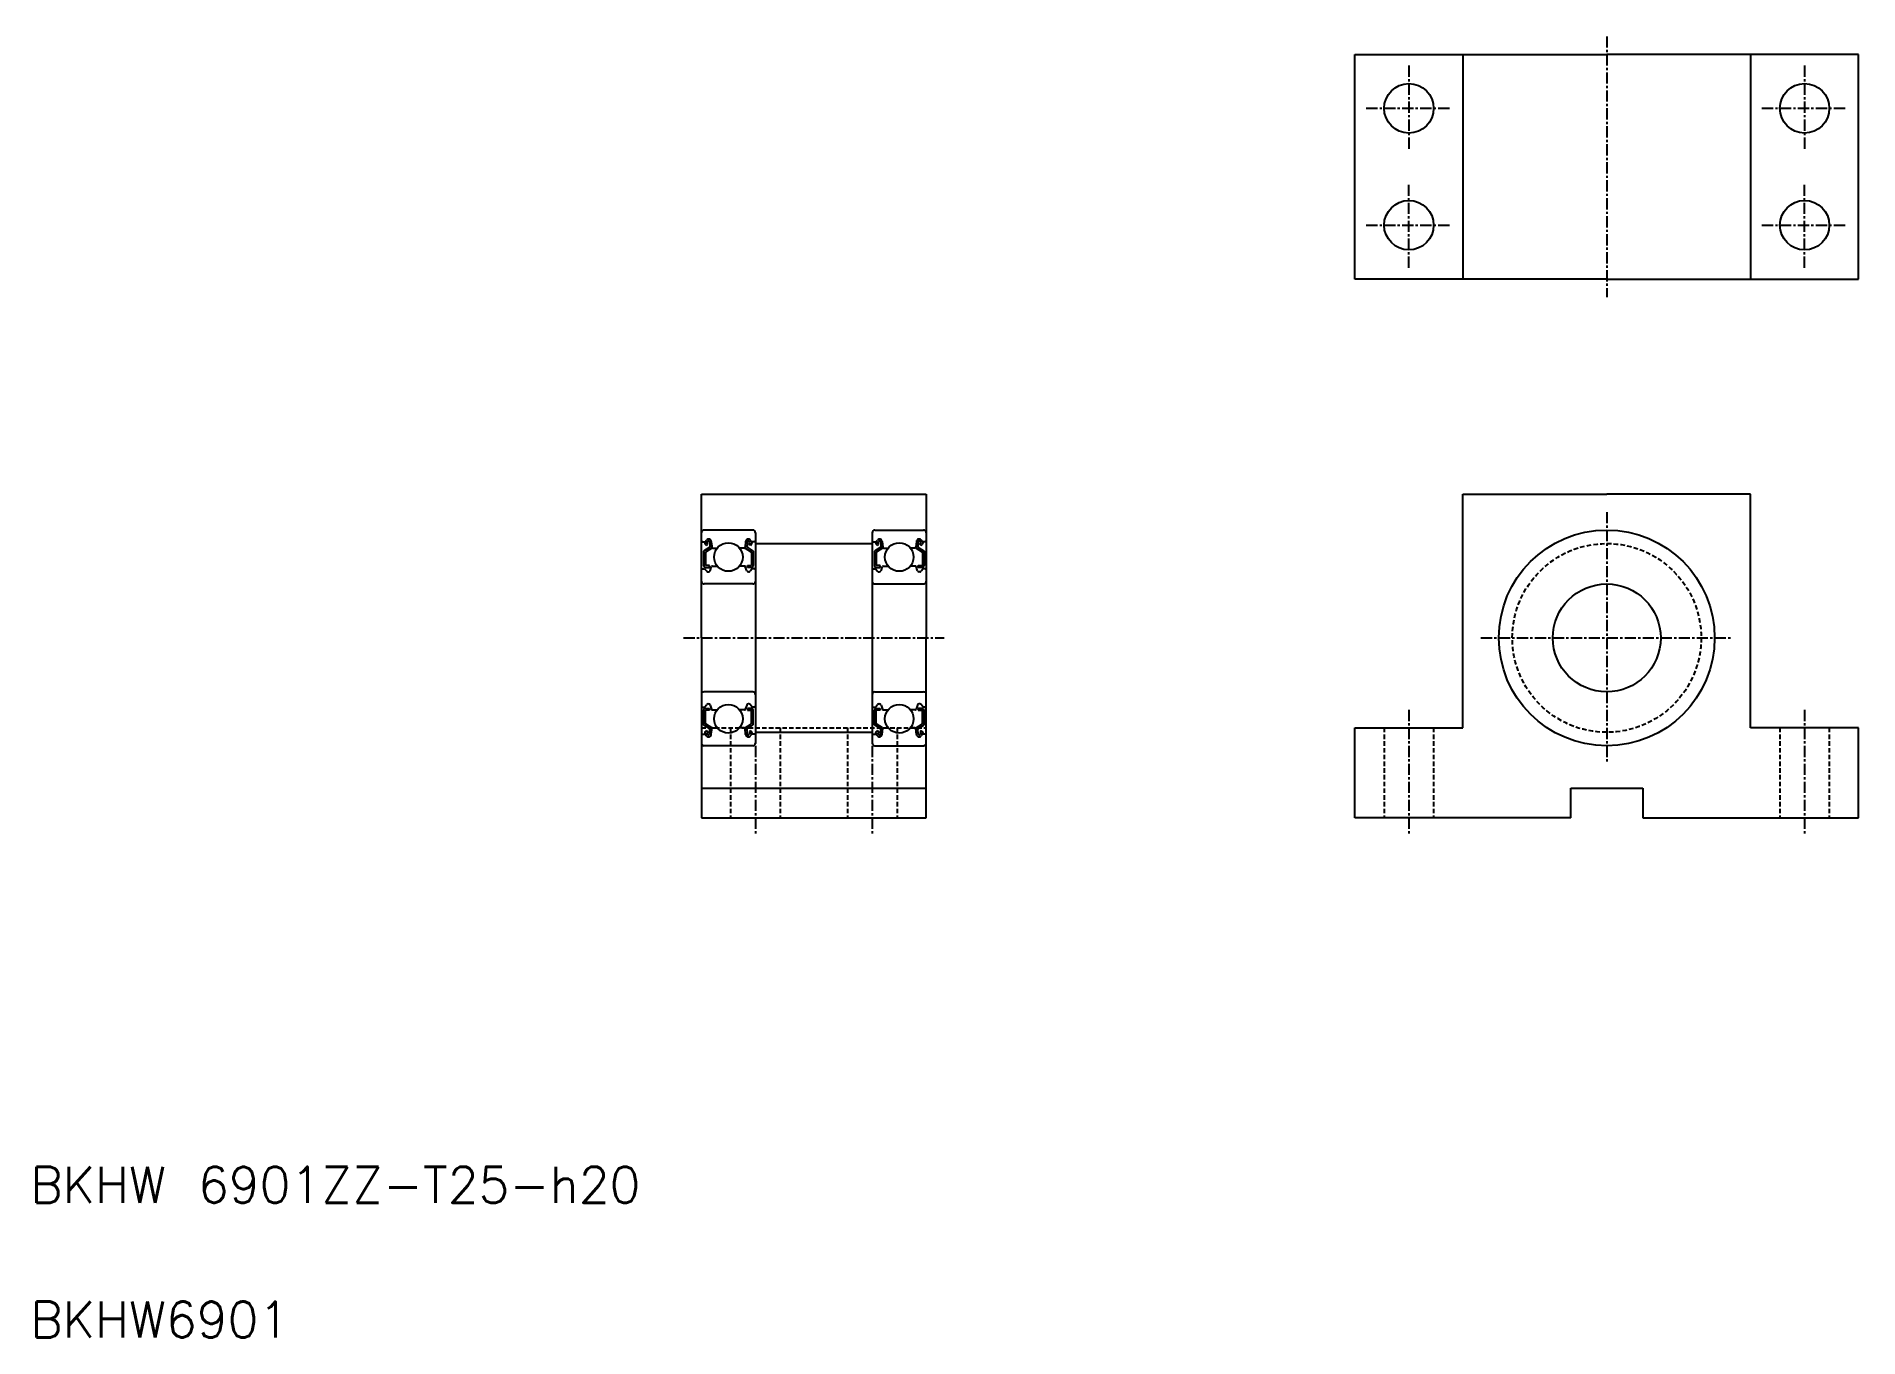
# Model space of a CAD drawing. Extents: x 11 to 213, y 10 to 155.
import ezdxf

# ---------------------------------------------------------------- set-up
doc = ezdxf.new("R2010")
doc.units = 0
doc.linetypes.add('CENTER', pattern=[2, 1.25, -0.25, 0.25, -0.25])
doc.linetypes.add('DASHED', pattern=[0.75, 0.5, -0.25])
doc.layers.get('0').update_dxf_attribs({"linetype": 'CONTINUOUS'})
doc.layers.add('CENTER', color=1, linetype='CENTER')
doc.styles.get("Standard").update_dxf_attribs({"font": 'txt.shx', "width": 0.7, "bigfont": 'bigfont.shx'})

msp = doc.modelspace()

# ---------------------------------------------------------------- linework, layer by layer
at = {"color": 7, "linetype": 'CONTINUOUS'}
for p, q in [((157.3, 152.76), (185.3, 152.76)), ((157.3, 127.76), (157.3, 152.76)), ((169.3, 152.76), (169.3, 127.76)), ((213.3, 152.76), (185.3, 152.76)), ((201.3, 152.76), (201.3, 127.76)), ((213.3, 127.76), (213.3, 152.76)), ((185.3, 127.76), (157.3, 127.76)), ((185.3, 127.76), (213.3, 127.76)), ((84.63, 87.84), (84.63, 103.84)), ((84.63, 103.84), (109.63, 103.84)), ((109.63, 103.84), (109.63, 87.84)), ((169.3, 77.84), (169.3, 103.84)), ((169.3, 103.84), (185.3, 103.84)), ((201.3, 103.84), (185.3, 103.84)), ((201.3, 77.84), (201.3, 103.84)), ((90.33, 99.84), (84.93, 99.84)), ((90.63, 99.54), (90.63, 76.14)), ((103.63, 99.54), (103.63, 76.14)), ((103.93, 99.84), (109.33, 99.84)), ((84.73, 98.54), (85.04, 98.54)), ((85.57, 97.93), (84.87, 97.5)), ((84.87, 97.5), (84.87, 95.89)), ((85.04, 98.54), (85.2, 98.73)), ((85.2, 98.13), (85.06, 98.27)), ((85.77, 97.82), (85.07, 97.39)), ((85.07, 97.39), (85.07, 95.89)), ((85.2, 98.41), (85.36, 98.6)), ((85.34, 98.27), (85.2, 98.41)), ((85.2, 98.13), (85.34, 98.27)), ((85.53, 98.54), (85.57, 97.93)), ((85.73, 98.56), (85.79, 97.93)), ((85.77, 98.17), (85.77, 97.82)), ((85.89, 97.84), (86.4, 97.84)), ((89.38, 97.84), (88.87, 97.84)), ((89.54, 98.56), (89.48, 97.93)), ((89.5, 98.17), (89.5, 97.82)), ((89.5, 97.82), (90.2, 97.39)), ((89.74, 98.54), (89.7, 97.93)), ((89.7, 97.93), (90.4, 97.5)), ((90.07, 98.41), (89.91, 98.6)), ((89.93, 98.27), (90.07, 98.41)), ((90.07, 98.13), (89.93, 98.27)), ((90.22, 98.54), (90.06, 98.73)), ((90.07, 98.13), (90.21, 98.27)), ((90.2, 97.39), (90.2, 95.89)), ((90.53, 98.54), (90.22, 98.54)), ((90.4, 97.5), (90.4, 95.89)), ((90.63, 98.34), (103.63, 98.34)), ((103.73, 98.54), (104.04, 98.54)), ((104.57, 97.93), (103.87, 97.5)), ((103.87, 97.5), (103.87, 95.89)), ((104.04, 98.54), (104.2, 98.73)), ((104.2, 98.13), (104.06, 98.27)), ((104.77, 97.82), (104.07, 97.39)), ((104.07, 97.39), (104.07, 95.89)), ((104.2, 98.41), (104.36, 98.6)), ((104.34, 98.27), (104.2, 98.41)), ((104.2, 98.13), (104.34, 98.27)), ((104.53, 98.54), (104.57, 97.93)), ((104.73, 98.56), (104.79, 97.93)), ((104.77, 98.17), (104.77, 97.82)), ((104.89, 97.84), (105.4, 97.84)), ((108.38, 97.84), (107.87, 97.84)), ((108.54, 98.56), (108.48, 97.93)), ((108.5, 98.17), (108.5, 97.82)), ((108.5, 97.82), (109.2, 97.39)), ((108.74, 98.54), (108.7, 97.93)), ((108.7, 97.93), (109.4, 97.5)), ((109.07, 98.41), (108.91, 98.6)), ((108.93, 98.27), (109.07, 98.41)), ((109.07, 98.13), (108.93, 98.27)), ((109.22, 98.54), (109.06, 98.73)), ((109.07, 98.13), (109.21, 98.27)), ((109.2, 97.39), (109.2, 95.89)), ((109.53, 98.54), (109.22, 98.54)), ((109.4, 97.5), (109.4, 95.89)), ((84.73, 95.54), (84.98, 95.54)), ((84.98, 95.54), (85.22, 95.26)), ((85.52, 95.89), (85.07, 95.89)), ((85.07, 95.69), (85.52, 95.69)), ((85.52, 95.69), (85.52, 95.89)), ((85.6, 95.32), (85.76, 95.77)), ((85.85, 95.84), (86.4, 95.84)), ((89.42, 95.84), (88.87, 95.84)), ((89.67, 95.32), (89.51, 95.77)), ((89.75, 95.89), (90.2, 95.89)), ((89.75, 95.69), (89.75, 95.89)), ((90.2, 95.69), (89.75, 95.69)), ((90.28, 95.54), (90.05, 95.26)), ((90.53, 95.54), (90.28, 95.54)), ((103.73, 95.54), (103.98, 95.54)), ((103.98, 95.54), (104.22, 95.26)), ((104.52, 95.89), (104.07, 95.89)), ((104.07, 95.69), (104.52, 95.69)), ((104.52, 95.69), (104.52, 95.89)), ((104.6, 95.32), (104.76, 95.77)), ((104.85, 95.84), (105.4, 95.84)), ((108.42, 95.84), (107.87, 95.84)), ((108.67, 95.32), (108.51, 95.77)), ((108.75, 95.69), (108.75, 95.89)), ((108.75, 95.89), (109.2, 95.89)), ((109.2, 95.69), (108.75, 95.69)), ((109.28, 95.54), (109.05, 95.26)), ((109.53, 95.54), (109.28, 95.54)), ((90.33, 93.84), (84.93, 93.84)), ((85.37, 95.19), (85.41, 95.19)), ((89.9, 95.19), (89.86, 95.19)), ((103.93, 93.84), (109.33, 93.84)), ((104.37, 95.19), (104.41, 95.19)), ((108.9, 95.19), (108.86, 95.19)), ((84.63, 87.84), (84.63, 67.84)), ((109.63, 67.84), (109.63, 87.84)), ((90.33, 81.84), (84.93, 81.84)), ((103.93, 81.84), (109.33, 81.84)), ((84.73, 80.14), (84.98, 80.14)), ((84.87, 78.18), (84.87, 79.79)), ((84.98, 80.14), (85.22, 80.42)), ((85.07, 79.99), (85.52, 79.99)), ((85.52, 79.79), (85.07, 79.79)), ((85.07, 78.29), (85.07, 79.79)), ((85.37, 80.49), (85.41, 80.49)), ((85.52, 79.99), (85.52, 79.79)), ((85.6, 80.35), (85.76, 79.9)), ((85.85, 79.84), (86.4, 79.84)), ((89.42, 79.84), (88.87, 79.84)), ((89.67, 80.35), (89.51, 79.9)), ((89.75, 79.99), (89.75, 79.79)), ((90.2, 79.99), (89.75, 79.99)), ((89.75, 79.79), (90.2, 79.79)), ((89.9, 80.49), (89.86, 80.49)), ((90.28, 80.14), (90.05, 80.42)), ((90.2, 78.29), (90.2, 79.79)), ((90.53, 80.14), (90.28, 80.14)), ((90.4, 78.18), (90.4, 79.79)), ((103.73, 80.14), (103.98, 80.14)), ((103.87, 78.18), (103.87, 79.79)), ((103.98, 80.14), (104.22, 80.42)), ((104.07, 79.99), (104.52, 79.99)), ((104.52, 79.79), (104.07, 79.79)), ((104.07, 78.29), (104.07, 79.79)), ((104.37, 80.49), (104.41, 80.49)), ((104.52, 79.99), (104.52, 79.79)), ((104.6, 80.35), (104.76, 79.9)), ((104.85, 79.84), (105.4, 79.84)), ((108.42, 79.84), (107.87, 79.84)), ((108.67, 80.35), (108.51, 79.9)), ((109.2, 79.99), (108.75, 79.99)), ((108.75, 79.99), (108.75, 79.79)), ((108.75, 79.79), (109.2, 79.79)), ((108.9, 80.49), (108.86, 80.49)), ((109.28, 80.14), (109.05, 80.42)), ((109.2, 78.29), (109.2, 79.79)), ((109.53, 80.14), (109.28, 80.14)), ((109.4, 78.18), (109.4, 79.79)), ((84.73, 77.14), (85.04, 77.14)), ((85.57, 77.74), (84.87, 78.18)), ((85.04, 77.14), (85.2, 76.95)), ((85.2, 77.55), (85.06, 77.41)), ((85.77, 77.85), (85.07, 78.29)), ((85.2, 77.55), (85.34, 77.41)), ((85.34, 77.41), (85.2, 77.27)), ((85.2, 77.27), (85.36, 77.08)), ((85.53, 77.13), (85.57, 77.74)), ((85.73, 77.11), (85.79, 77.75)), ((85.77, 77.5), (85.77, 77.85)), ((85.89, 77.84), (86.4, 77.84)), ((89.38, 77.84), (88.87, 77.84)), ((89.54, 77.11), (89.48, 77.75)), ((89.5, 77.85), (90.2, 78.29)), ((89.5, 77.5), (89.5, 77.85)), ((89.7, 77.74), (90.4, 78.18)), ((89.74, 77.13), (89.7, 77.74)), ((90.07, 77.27), (89.91, 77.08)), ((90.07, 77.55), (89.93, 77.41)), ((89.93, 77.41), (90.07, 77.27)), ((90.22, 77.14), (90.06, 76.95)), ((90.07, 77.55), (90.21, 77.41)), ((90.53, 77.14), (90.22, 77.14)), ((90.63, 77.34), (103.63, 77.34)), ((103.73, 77.14), (104.04, 77.14)), ((104.57, 77.74), (103.87, 78.18)), ((104.04, 77.14), (104.2, 76.95)), ((104.2, 77.55), (104.06, 77.41)), ((104.77, 77.85), (104.07, 78.29)), ((104.2, 77.55), (104.34, 77.41)), ((104.34, 77.41), (104.2, 77.27)), ((104.2, 77.27), (104.36, 77.08)), ((104.53, 77.13), (104.57, 77.74)), ((104.73, 77.11), (104.79, 77.75)), ((104.77, 77.5), (104.77, 77.85)), ((104.89, 77.84), (105.4, 77.84)), ((108.38, 77.84), (107.87, 77.84)), ((108.54, 77.11), (108.48, 77.75)), ((108.5, 77.85), (109.2, 78.29)), ((108.5, 77.5), (108.5, 77.85)), ((108.7, 77.74), (109.4, 78.18)), ((108.74, 77.13), (108.7, 77.74)), ((109.07, 77.27), (108.91, 77.08)), ((109.07, 77.55), (108.93, 77.41)), ((108.93, 77.41), (109.07, 77.27)), ((109.22, 77.14), (109.06, 76.95)), ((109.07, 77.55), (109.21, 77.41)), ((109.53, 77.14), (109.22, 77.14)), ((157.3, 67.84), (157.3, 77.84)), ((157.3, 77.84), (169.3, 77.84)), ((213.3, 77.84), (201.3, 77.84)), ((213.3, 67.84), (213.3, 77.84)), ((90.33, 75.84), (84.93, 75.84)), ((103.93, 75.84), (109.33, 75.84)), ((84.63, 71.14), (109.63, 71.14)), ((181.3, 67.84), (181.3, 71.14)), ((181.3, 71.14), (189.3, 71.14)), ((189.3, 71.14), (189.3, 67.84)), ((84.63, 67.84), (109.63, 67.84)), ((181.3, 67.84), (157.3, 67.84)), ((189.3, 67.84), (213.3, 67.84))]:
    msp.add_line(p, q, dxfattribs=at)
at = {"color": 3, "linetype": 'DASHED'}
for p, q in [((84.63, 77.84), (109.63, 77.84)), ((87.88, 77.84), (87.88, 67.84)), ((93.38, 77.84), (93.38, 67.84)), ((100.88, 77.84), (100.88, 67.84)), ((106.38, 77.84), (106.38, 67.84)), ((160.55, 77.84), (160.55, 67.84)), ((166.05, 77.84), (166.05, 67.84)), ((204.55, 77.84), (204.55, 67.84)), ((210.05, 77.84), (210.05, 67.84))]:
    msp.add_line(p, q, dxfattribs=at)
at = {"color": 7, "linetype": 'CONTINUOUS'}
for centre, radius in [((163.3, 146.76), 2.75), ((207.3, 146.76), 2.75), ((163.3, 133.76), 2.75), ((207.3, 133.76), 2.75), ((185.3, 87.84), 12), ((87.63, 96.84), 1.59), ((106.63, 96.84), 1.59), ((185.3, 87.84), 6), ((87.63, 78.84), 1.59), ((106.63, 78.84), 1.59)]:
    msp.add_circle(centre, radius, dxfattribs=at)
at = {"color": 3, "linetype": 'DASHED'}
msp.add_circle((185.3, 87.84), 10.5, dxfattribs=at)
at = {"color": 7, "linetype": 'CONTINUOUS'}
for centre, radius, start, end in [((84.93, 99.54), 0.3, 90, 180), ((90.33, 99.54), 0.3, 0, 90), ((103.93, 99.54), 0.3, 90, 180), ((109.33, 99.54), 0.3, 0, 90), ((84.73, 98.64), 0.1, 180, 270), ((85.2, 98.41), 0.2, 139.9921, 224.998), ((85.43, 98.53), 0.3, 4.935, 139.9921), ((85.43, 98.53), 0.1, 3.0864, 139.9628), ((85.89, 97.94), 0.1, 184.935, 269.9989), ((89.38, 97.94), 0.1, 270.0011, 355.065), ((89.84, 98.53), 0.3, 40.0079, 175.065), ((89.84, 98.53), 0.1, 40.0372, 176.9136), ((90.07, 98.41), 0.2, 315.002, 40.0079), ((90.53, 98.64), 0.1, 270, 0), ((103.73, 98.64), 0.1, 180, 270), ((104.2, 98.41), 0.2, 139.9921, 224.998), ((104.43, 98.53), 0.3, 4.935, 139.9921), ((104.43, 98.53), 0.1, 3.0864, 139.9628), ((104.89, 97.94), 0.1, 184.935, 269.9989), ((108.38, 97.94), 0.1, 270.0011, 355.065), ((108.84, 98.53), 0.3, 40.0079, 175.065), ((108.84, 98.53), 0.1, 40.0372, 176.9136), ((109.07, 98.41), 0.2, 315.002, 40.0079), ((109.53, 98.64), 0.1, 270, 0), ((84.73, 95.44), 0.1, 90, 180), ((85.07, 95.89), 0.2, 180, 270), ((85.37, 95.39), 0.2, 219.9863, 270), ((85.41, 95.39), 0.2, 270, 340.0584), ((85.85, 95.74), 0.1, 89.999, 160.0584), ((89.42, 95.74), 0.1, 19.9416, 90.001), ((89.86, 95.39), 0.2, 199.9416, 270), ((89.9, 95.39), 0.2, 270, 320.0137), ((90.2, 95.89), 0.2, 270, 0), ((90.53, 95.44), 0.1, 0, 90), ((103.73, 95.44), 0.1, 90, 180), ((104.07, 95.89), 0.2, 180, 270), ((104.37, 95.39), 0.2, 219.9863, 270), ((104.41, 95.39), 0.2, 270, 340.0584), ((104.85, 95.74), 0.1, 89.999, 160.0584), ((108.42, 95.74), 0.1, 19.9416, 90.001), ((108.86, 95.39), 0.2, 199.9416, 270), ((108.9, 95.39), 0.2, 270, 320.0137), ((109.2, 95.89), 0.2, 270, 0), ((109.53, 95.44), 0.1, 0, 90), ((84.93, 94.14), 0.3, 180, 270), ((90.33, 94.14), 0.3, 270, 0), ((103.93, 94.14), 0.3, 180, 270), ((109.33, 94.14), 0.3, 270, 0), ((84.93, 81.54), 0.3, 90, 180), ((90.33, 81.54), 0.3, 0, 90), ((103.93, 81.54), 0.3, 90, 180), ((109.33, 81.54), 0.3, 0, 90), ((84.73, 80.24), 0.1, 180, 270), ((85.07, 79.79), 0.2, 90, 180), ((85.37, 80.29), 0.2, 90, 140.0137), ((85.41, 80.29), 0.2, 19.9416, 90), ((85.85, 79.94), 0.1, 199.9416, 270.001), ((89.42, 79.94), 0.1, 269.999, 340.0584), ((89.86, 80.29), 0.2, 90, 160.0584), ((89.9, 80.29), 0.2, 39.9863, 90), ((90.2, 79.79), 0.2, 0, 90), ((90.53, 80.24), 0.1, 270, 0), ((103.73, 80.24), 0.1, 180, 270), ((104.07, 79.79), 0.2, 90, 180), ((104.37, 80.29), 0.2, 90, 140.0137), ((104.41, 80.29), 0.2, 19.9416, 90), ((104.85, 79.94), 0.1, 199.9416, 270.001), ((108.42, 79.94), 0.1, 269.999, 340.0584), ((108.86, 80.29), 0.2, 90, 160.0584), ((108.9, 80.29), 0.2, 39.9863, 90), ((109.2, 79.79), 0.2, 0, 90), ((109.53, 80.24), 0.1, 270, 0), ((84.73, 77.04), 0.1, 90, 180), ((85.2, 77.27), 0.2, 135.002, 220.0079), ((85.43, 77.14), 0.3, 220.0079, 355.065), ((85.43, 77.14), 0.1, 220.0372, 356.9136), ((85.89, 77.74), 0.1, 90.0011, 175.065), ((89.38, 77.74), 0.1, 4.935, 89.9989), ((89.84, 77.14), 0.3, 184.935, 319.9921), ((89.84, 77.14), 0.1, 183.0864, 319.9628), ((90.07, 77.27), 0.2, 319.9921, 44.998), ((90.53, 77.04), 0.1, 0, 90), ((103.73, 77.04), 0.1, 90, 180), ((104.2, 77.27), 0.2, 135.002, 220.0079), ((104.43, 77.14), 0.3, 220.0079, 355.065), ((104.43, 77.14), 0.1, 220.0372, 356.9136), ((104.89, 77.74), 0.1, 90.0011, 175.065), ((108.38, 77.74), 0.1, 4.935, 89.9989), ((108.84, 77.14), 0.3, 184.935, 319.9921), ((108.84, 77.14), 0.1, 183.0864, 319.9628), ((109.07, 77.27), 0.2, 319.9921, 44.998), ((109.53, 77.04), 0.1, 0, 90), ((84.93, 76.14), 0.3, 180, 270), ((90.33, 76.14), 0.3, 270, 0), ((103.93, 76.14), 0.3, 180, 270), ((109.33, 76.14), 0.3, 270, 0)]:
    msp.add_arc(centre, radius, start, end, dxfattribs=at)
at = {"layer": 'CENTER', "color": 1, "linetype": 'CENTER'}
for p, q in [((185.3, 154.76), (185.3, 125.76)), ((163.3, 151.51), (163.3, 142.01)), ((207.3, 151.51), (207.3, 142.01)), ((158.55, 146.76), (168.05, 146.76)), ((202.55, 146.76), (212.05, 146.76)), ((163.3, 129.01), (163.3, 138.51)), ((207.3, 129.01), (207.3, 138.51)), ((158.55, 133.76), (168.05, 133.76)), ((202.55, 133.76), (212.05, 133.76)), ((185.3, 101.84), (185.3, 73.84)), ((82.63, 87.84), (111.63, 87.84)), ((171.3, 87.84), (199.3, 87.84)), ((90.63, 79.84), (90.63, 65.84)), ((103.63, 79.84), (103.63, 65.84)), ((163.3, 79.84), (163.3, 65.84)), ((207.3, 79.84), (207.3, 65.84))]:
    msp.add_line(p, q, dxfattribs=at)

# ---------------------------------------------------------------- texts
at = {"color": 7, "linetype": 'CONTINUOUS'}
for s, p in [('BKHW 6901ZZ-T25-h20', (10, 25)), ('BKHW6901', (10, 10))]:
    msp.add_text(s, height=4, dxfattribs=at).set_placement(p)

doc.saveas('drawing.dxf')
